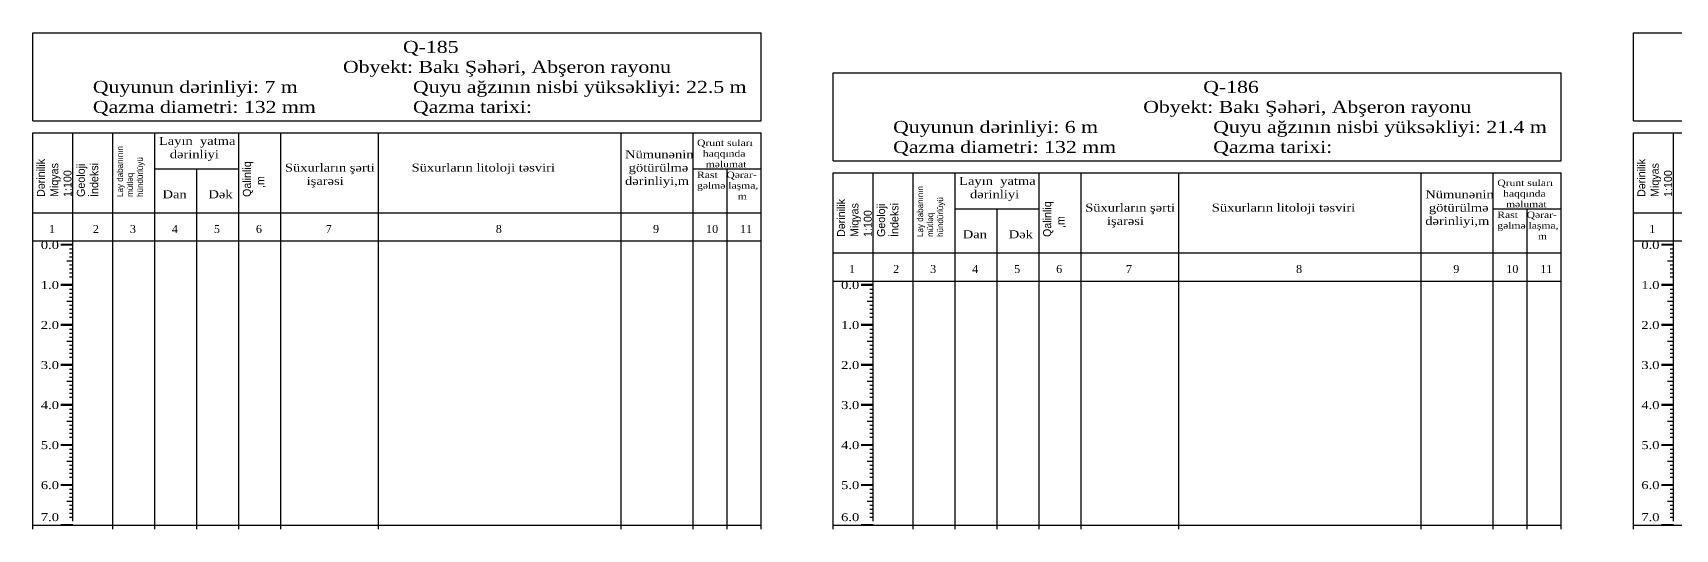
# Model space of a CAD drawing. Header units: metres. Extents: x -12 to 2972, y -44 to 382.
# Drawn here: x 2190 to 2600.4, y 258 to 382 of the extents above; entities that cross this region are included whole.
import ezdxf

# ---------------------------------------------------------------- set-up
doc = ezdxf.new("R2010")
doc.units = ezdxf.units.M
doc.styles.add('Times New Roman', font='Times New Roman')
doc.styles.add('Times New Roman_Bold', font='Times New Roman', dxfattribs={"width": 1.2})

msp = doc.modelspace()

# ---------------------------------------------------------------- linework, layer by layer
at = {"color": 7}
for p, q in [((2190, 382), (2372, 382)), ((2190, 360), (2190, 382)), ((2372, 360), (2372, 382)), ((2590, 382), (2772, 382)), ((2590, 360), (2590, 382)), ((2390, 372), (2572, 372)), ((2390, 350), (2390, 372)), ((2572, 350), (2572, 372)), ((2190, 360), (2372, 360)), ((2590, 360), (2772, 360)), ((2190, 357), (2372, 357)), ((2190, 258), (2190, 357)), ((2200, 330), (2200, 357)), ((2210, 258), (2210, 357)), ((2220.5, 258), (2220.5, 357)), ((2241.5, 258), (2241.5, 357)), ((2252, 258), (2252, 357)), ((2276.4, 258), (2276.4, 357)), ((2337, 258), (2337, 357)), ((2355, 258), (2355, 357)), ((2372, 259), (2372, 357)), ((2372, 258), (2372, 357)), ((2590, 357), (2772, 357)), ((2590, 258), (2590, 357)), ((2600, 330), (2600, 357)), ((2390, 350), (2572, 350)), ((2220.5, 348), (2241.5, 348)), ((2231, 258), (2231, 348)), ((2355, 348), (2372, 348)), ((2363.5, 258), (2363.5, 348)), ((2390, 347), (2572, 347)), ((2390, 258), (2390, 347)), ((2400, 320), (2400, 347)), ((2410, 258), (2410, 347)), ((2420.5, 258), (2420.5, 347)), ((2441.5, 258), (2441.5, 347)), ((2452, 258), (2452, 347)), ((2476.4, 258), (2476.4, 347)), ((2537, 258), (2537, 347)), ((2555, 258), (2555, 347)), ((2572, 259), (2572, 347)), ((2572, 258), (2572, 347)), ((2190, 337), (2372, 337)), ((2420.5, 338), (2441.5, 338)), ((2431, 258), (2431, 338)), ((2555, 338), (2572, 338)), ((2563.5, 258), (2563.5, 338)), ((2590, 337), (2772, 337)), ((2190, 330), (2372, 330)), ((2590, 330), (2772, 330)), ((2390, 327), (2572, 327)), ((2390, 320), (2572, 320)), ((2190, 259), (2372, 259)), ((2390, 259), (2572, 259)), ((2590, 259), (2772, 259))]:
    msp.add_line(p, q, dxfattribs=at)
for p, q in [((2197, 329.19), (2200, 329.19)), ((2197, 329.18), (2200, 329.18)), ((2197, 329.17), (2200, 329.17)), ((2197, 329.16), (2200, 329.16)), ((2197, 329.15), (2200, 329.15)), ((2197, 329.14), (2200, 329.14)), ((2197, 329.13), (2200, 329.13)), ((2197, 329.12), (2200, 329.12)), ((2197, 329.11), (2200, 329.11)), ((2197, 329.1), (2200, 329.1)), ((2197, 329.09), (2200, 329.09)), ((2197, 329.08), (2200, 329.08)), ((2197, 329.07), (2200, 329.07)), ((2197, 329.06), (2200, 329.06)), ((2197, 329.05), (2200, 329.05)), ((2197, 329.04), (2200, 329.04)), ((2197, 329.03), (2200, 329.03)), ((2197, 329.02), (2200, 329.02)), ((2197, 329.01), (2200, 329.01)), ((2197, 329), (2200, 329)), ((2199.2, 329), (2200, 329)), ((2200, 260), (2200, 330)), ((2597, 329.19), (2600, 329.19)), ((2597, 329.18), (2600, 329.18)), ((2597, 329.17), (2600, 329.17)), ((2597, 329.16), (2600, 329.16)), ((2597, 329.15), (2600, 329.15)), ((2597, 329.14), (2600, 329.14)), ((2597, 329.13), (2600, 329.13)), ((2597, 329.12), (2600, 329.12)), ((2597, 329.11), (2600, 329.11)), ((2597, 329.1), (2600, 329.1)), ((2597, 329.09), (2600, 329.09)), ((2597, 329.08), (2600, 329.08)), ((2597, 329.07), (2600, 329.07)), ((2597, 329.06), (2600, 329.06)), ((2597, 329.05), (2600, 329.05)), ((2597, 329.04), (2600, 329.04)), ((2597, 329.03), (2600, 329.03)), ((2597, 329.02), (2600, 329.02)), ((2597, 329.01), (2600, 329.01)), ((2597, 329), (2600, 329)), ((2599.2, 329), (2600, 329)), ((2600, 260), (2600, 330)), ((2198.5, 325), (2200, 325)), ((2199.2, 328), (2200, 328)), ((2199.2, 327), (2200, 327)), ((2199.2, 326), (2200, 326)), ((2598.5, 325), (2600, 325)), ((2599.2, 328), (2600, 328)), ((2599.2, 327), (2600, 327)), ((2599.2, 326), (2600, 326)), ((2199.2, 324), (2200, 324)), ((2199.2, 323), (2200, 323)), ((2199.2, 322), (2200, 322)), ((2199.2, 321), (2200, 321)), ((2599.2, 324), (2600, 324)), ((2599.2, 323), (2600, 323)), ((2599.2, 322), (2600, 322)), ((2599.2, 321), (2600, 321)), ((2197, 319.19), (2200, 319.19)), ((2197, 319.18), (2200, 319.18)), ((2197, 319.17), (2200, 319.17)), ((2197, 319.16), (2200, 319.16)), ((2197, 319.15), (2200, 319.15)), ((2197, 319.14), (2200, 319.14)), ((2197, 319.13), (2200, 319.13)), ((2197, 319.12), (2200, 319.12)), ((2197, 319.11), (2200, 319.11)), ((2197, 319.1), (2200, 319.1)), ((2197, 319.09), (2200, 319.09)), ((2197, 319.08), (2200, 319.08)), ((2197, 319.07), (2200, 319.07)), ((2197, 319.06), (2200, 319.06)), ((2197, 319.05), (2200, 319.05)), ((2197, 319.04), (2200, 319.04)), ((2197, 319.03), (2200, 319.03)), ((2197, 319.02), (2200, 319.02)), ((2197, 319.01), (2200, 319.01)), ((2197, 319), (2200, 319)), ((2199.2, 319), (2200, 319)), ((2199.2, 318), (2200, 318)), ((2199.2, 317), (2200, 317)), ((2397, 319.19), (2400, 319.19)), ((2397, 319.18), (2400, 319.18)), ((2397, 319.17), (2400, 319.17)), ((2397, 319.16), (2400, 319.16)), ((2397, 319.15), (2400, 319.15)), ((2397, 319.14), (2400, 319.14)), ((2397, 319.13), (2400, 319.13)), ((2397, 319.12), (2400, 319.12)), ((2397, 319.11), (2400, 319.11)), ((2397, 319.1), (2400, 319.1)), ((2397, 319.09), (2400, 319.09)), ((2397, 319.08), (2400, 319.08)), ((2397, 319.07), (2400, 319.07)), ((2397, 319.06), (2400, 319.06)), ((2397, 319.05), (2400, 319.05)), ((2397, 319.04), (2400, 319.04)), ((2397, 319.03), (2400, 319.03)), ((2397, 319.02), (2400, 319.02)), ((2397, 319.01), (2400, 319.01)), ((2397, 319), (2400, 319)), ((2399.2, 319), (2400, 319)), ((2399.2, 318), (2400, 318)), ((2399.2, 317), (2400, 317)), ((2400, 260), (2400, 320)), ((2597, 319.19), (2600, 319.19)), ((2597, 319.18), (2600, 319.18)), ((2597, 319.17), (2600, 319.17)), ((2597, 319.16), (2600, 319.16)), ((2597, 319.15), (2600, 319.15)), ((2597, 319.14), (2600, 319.14)), ((2597, 319.13), (2600, 319.13)), ((2597, 319.12), (2600, 319.12)), ((2597, 319.11), (2600, 319.11)), ((2597, 319.1), (2600, 319.1)), ((2597, 319.09), (2600, 319.09)), ((2597, 319.08), (2600, 319.08)), ((2597, 319.07), (2600, 319.07)), ((2597, 319.06), (2600, 319.06)), ((2597, 319.05), (2600, 319.05)), ((2597, 319.04), (2600, 319.04)), ((2597, 319.03), (2600, 319.03)), ((2597, 319.02), (2600, 319.02)), ((2597, 319.01), (2600, 319.01)), ((2597, 319), (2600, 319)), ((2599.2, 319), (2600, 319)), ((2599.2, 318), (2600, 318)), ((2599.2, 317), (2600, 317)), ((2198.5, 315), (2200, 315)), ((2199.2, 316), (2200, 316)), ((2199.2, 314), (2200, 314)), ((2199.2, 313), (2200, 313)), ((2199.2, 312), (2200, 312)), ((2398.5, 315), (2400, 315)), ((2399.2, 316), (2400, 316)), ((2399.2, 314), (2400, 314)), ((2399.2, 313), (2400, 313)), ((2399.2, 312), (2400, 312)), ((2598.5, 315), (2600, 315)), ((2599.2, 316), (2600, 316)), ((2599.2, 314), (2600, 314)), ((2599.2, 313), (2600, 313)), ((2599.2, 312), (2600, 312)), ((2197, 309.19), (2200, 309.19)), ((2197, 309.18), (2200, 309.18)), ((2197, 309.17), (2200, 309.17)), ((2197, 309.16), (2200, 309.16)), ((2197, 309.15), (2200, 309.15)), ((2197, 309.14), (2200, 309.14)), ((2197, 309.13), (2200, 309.13)), ((2197, 309.12), (2200, 309.12)), ((2197, 309.11), (2200, 309.11)), ((2197, 309.1), (2200, 309.1)), ((2197, 309.09), (2200, 309.09)), ((2197, 309.08), (2200, 309.08)), ((2197, 309.07), (2200, 309.07)), ((2197, 309.06), (2200, 309.06)), ((2197, 309.05), (2200, 309.05)), ((2197, 309.04), (2200, 309.04)), ((2197, 309.03), (2200, 309.03)), ((2197, 309.02), (2200, 309.02)), ((2197, 309.01), (2200, 309.01)), ((2197, 309), (2200, 309)), ((2199.2, 311), (2200, 311)), ((2199.2, 309), (2200, 309)), ((2199.2, 308), (2200, 308)), ((2397, 309.19), (2400, 309.19)), ((2397, 309.18), (2400, 309.18)), ((2397, 309.17), (2400, 309.17)), ((2397, 309.16), (2400, 309.16)), ((2397, 309.15), (2400, 309.15)), ((2397, 309.14), (2400, 309.14)), ((2397, 309.13), (2400, 309.13)), ((2397, 309.12), (2400, 309.12)), ((2397, 309.11), (2400, 309.11)), ((2397, 309.1), (2400, 309.1)), ((2397, 309.09), (2400, 309.09)), ((2397, 309.08), (2400, 309.08)), ((2397, 309.07), (2400, 309.07)), ((2397, 309.06), (2400, 309.06)), ((2397, 309.05), (2400, 309.05)), ((2397, 309.04), (2400, 309.04)), ((2397, 309.03), (2400, 309.03)), ((2397, 309.02), (2400, 309.02)), ((2397, 309.01), (2400, 309.01)), ((2397, 309), (2400, 309)), ((2399.2, 311), (2400, 311)), ((2399.2, 309), (2400, 309)), ((2399.2, 308), (2400, 308)), ((2597, 309.19), (2600, 309.19)), ((2597, 309.18), (2600, 309.18)), ((2597, 309.17), (2600, 309.17)), ((2597, 309.16), (2600, 309.16)), ((2597, 309.15), (2600, 309.15)), ((2597, 309.14), (2600, 309.14)), ((2597, 309.13), (2600, 309.13)), ((2597, 309.12), (2600, 309.12)), ((2597, 309.11), (2600, 309.11)), ((2597, 309.1), (2600, 309.1)), ((2597, 309.09), (2600, 309.09)), ((2597, 309.08), (2600, 309.08)), ((2597, 309.07), (2600, 309.07)), ((2597, 309.06), (2600, 309.06)), ((2597, 309.05), (2600, 309.05)), ((2597, 309.04), (2600, 309.04)), ((2597, 309.03), (2600, 309.03)), ((2597, 309.02), (2600, 309.02)), ((2597, 309.01), (2600, 309.01)), ((2597, 309), (2600, 309)), ((2599.2, 311), (2600, 311)), ((2599.2, 309), (2600, 309)), ((2599.2, 308), (2600, 308)), ((2198.5, 305), (2200, 305)), ((2199.2, 307), (2200, 307)), ((2199.2, 306), (2200, 306)), ((2199.2, 304), (2200, 304)), ((2398.5, 305), (2400, 305)), ((2399.2, 307), (2400, 307)), ((2399.2, 306), (2400, 306)), ((2399.2, 304), (2400, 304)), ((2598.5, 305), (2600, 305)), ((2599.2, 307), (2600, 307)), ((2599.2, 306), (2600, 306)), ((2599.2, 304), (2600, 304)), ((2199.2, 303), (2200, 303)), ((2199.2, 302), (2200, 302)), ((2199.2, 301), (2200, 301)), ((2399.2, 303), (2400, 303)), ((2399.2, 302), (2400, 302)), ((2399.2, 301), (2400, 301)), ((2599.2, 303), (2600, 303)), ((2599.2, 302), (2600, 302)), ((2599.2, 301), (2600, 301)), ((2197, 299.19), (2200, 299.19)), ((2197, 299.18), (2200, 299.18)), ((2197, 299.17), (2200, 299.17)), ((2197, 299.16), (2200, 299.16)), ((2197, 299.15), (2200, 299.15)), ((2197, 299.14), (2200, 299.14)), ((2197, 299.13), (2200, 299.13)), ((2197, 299.12), (2200, 299.12)), ((2197, 299.11), (2200, 299.11)), ((2197, 299.1), (2200, 299.1)), ((2197, 299.09), (2200, 299.09)), ((2197, 299.08), (2200, 299.08)), ((2197, 299.07), (2200, 299.07)), ((2197, 299.06), (2200, 299.06)), ((2197, 299.05), (2200, 299.05)), ((2197, 299.04), (2200, 299.04)), ((2197, 299.03), (2200, 299.03)), ((2197, 299.02), (2200, 299.02)), ((2197, 299.01), (2200, 299.01)), ((2197, 299), (2200, 299)), ((2199.2, 299), (2200, 299)), ((2199.2, 298), (2200, 298)), ((2199.2, 297), (2200, 297)), ((2199.2, 296), (2200, 296)), ((2397, 299.19), (2400, 299.19)), ((2397, 299.18), (2400, 299.18)), ((2397, 299.17), (2400, 299.17)), ((2397, 299.16), (2400, 299.16)), ((2397, 299.15), (2400, 299.15)), ((2397, 299.14), (2400, 299.14)), ((2397, 299.13), (2400, 299.13)), ((2397, 299.12), (2400, 299.12)), ((2397, 299.11), (2400, 299.11)), ((2397, 299.1), (2400, 299.1)), ((2397, 299.09), (2400, 299.09)), ((2397, 299.08), (2400, 299.08)), ((2397, 299.07), (2400, 299.07)), ((2397, 299.06), (2400, 299.06)), ((2397, 299.05), (2400, 299.05)), ((2397, 299.04), (2400, 299.04)), ((2397, 299.03), (2400, 299.03)), ((2397, 299.02), (2400, 299.02)), ((2397, 299.01), (2400, 299.01)), ((2397, 299), (2400, 299)), ((2399.2, 299), (2400, 299)), ((2399.2, 298), (2400, 298)), ((2399.2, 297), (2400, 297)), ((2399.2, 296), (2400, 296)), ((2597, 299.19), (2600, 299.19)), ((2597, 299.18), (2600, 299.18)), ((2597, 299.17), (2600, 299.17)), ((2597, 299.16), (2600, 299.16)), ((2597, 299.15), (2600, 299.15)), ((2597, 299.14), (2600, 299.14)), ((2597, 299.13), (2600, 299.13)), ((2597, 299.12), (2600, 299.12)), ((2597, 299.11), (2600, 299.11)), ((2597, 299.1), (2600, 299.1)), ((2597, 299.09), (2600, 299.09)), ((2597, 299.08), (2600, 299.08)), ((2597, 299.07), (2600, 299.07)), ((2597, 299.06), (2600, 299.06)), ((2597, 299.05), (2600, 299.05)), ((2597, 299.04), (2600, 299.04)), ((2597, 299.03), (2600, 299.03)), ((2597, 299.02), (2600, 299.02)), ((2597, 299.01), (2600, 299.01)), ((2597, 299), (2600, 299)), ((2599.2, 299), (2600, 299)), ((2599.2, 298), (2600, 298)), ((2599.2, 297), (2600, 297)), ((2599.2, 296), (2600, 296)), ((2198.5, 295), (2200, 295)), ((2199.2, 294), (2200, 294)), ((2199.2, 293), (2200, 293)), ((2199.2, 292), (2200, 292)), ((2398.5, 295), (2400, 295)), ((2399.2, 294), (2400, 294)), ((2399.2, 293), (2400, 293)), ((2399.2, 292), (2400, 292)), ((2598.5, 295), (2600, 295)), ((2599.2, 294), (2600, 294)), ((2599.2, 293), (2600, 293)), ((2599.2, 292), (2600, 292)), ((2197, 289.19), (2200, 289.19)), ((2197, 289.18), (2200, 289.18)), ((2197, 289.17), (2200, 289.17)), ((2197, 289.16), (2200, 289.16)), ((2197, 289.15), (2200, 289.15)), ((2197, 289.14), (2200, 289.14)), ((2197, 289.13), (2200, 289.13)), ((2197, 289.12), (2200, 289.12)), ((2197, 289.11), (2200, 289.11)), ((2197, 289.1), (2200, 289.1)), ((2197, 289.09), (2200, 289.09)), ((2197, 289.08), (2200, 289.08)), ((2197, 289.07), (2200, 289.07)), ((2197, 289.06), (2200, 289.06)), ((2197, 289.05), (2200, 289.05)), ((2197, 289.04), (2200, 289.04)), ((2197, 289.03), (2200, 289.03)), ((2197, 289.02), (2200, 289.02)), ((2197, 289.01), (2200, 289.01)), ((2197, 289), (2200, 289)), ((2199.2, 291), (2200, 291)), ((2199.2, 289), (2200, 289)), ((2199.2, 288), (2200, 288)), ((2397, 289.19), (2400, 289.19)), ((2397, 289.18), (2400, 289.18)), ((2397, 289.17), (2400, 289.17)), ((2397, 289.16), (2400, 289.16)), ((2397, 289.15), (2400, 289.15)), ((2397, 289.14), (2400, 289.14)), ((2397, 289.13), (2400, 289.13)), ((2397, 289.12), (2400, 289.12)), ((2397, 289.11), (2400, 289.11)), ((2397, 289.1), (2400, 289.1)), ((2397, 289.09), (2400, 289.09)), ((2397, 289.08), (2400, 289.08)), ((2397, 289.07), (2400, 289.07)), ((2397, 289.06), (2400, 289.06)), ((2397, 289.05), (2400, 289.05)), ((2397, 289.04), (2400, 289.04)), ((2397, 289.03), (2400, 289.03)), ((2397, 289.02), (2400, 289.02)), ((2397, 289.01), (2400, 289.01)), ((2397, 289), (2400, 289)), ((2399.2, 291), (2400, 291)), ((2399.2, 289), (2400, 289)), ((2399.2, 288), (2400, 288)), ((2597, 289.19), (2600, 289.19)), ((2597, 289.18), (2600, 289.18)), ((2597, 289.17), (2600, 289.17)), ((2597, 289.16), (2600, 289.16)), ((2597, 289.15), (2600, 289.15)), ((2597, 289.14), (2600, 289.14)), ((2597, 289.13), (2600, 289.13)), ((2597, 289.12), (2600, 289.12)), ((2597, 289.11), (2600, 289.11)), ((2597, 289.1), (2600, 289.1)), ((2597, 289.09), (2600, 289.09)), ((2597, 289.08), (2600, 289.08)), ((2597, 289.07), (2600, 289.07)), ((2597, 289.06), (2600, 289.06)), ((2597, 289.05), (2600, 289.05)), ((2597, 289.04), (2600, 289.04)), ((2597, 289.03), (2600, 289.03)), ((2597, 289.02), (2600, 289.02)), ((2597, 289.01), (2600, 289.01)), ((2597, 289), (2600, 289)), ((2599.2, 291), (2600, 291)), ((2599.2, 289), (2600, 289)), ((2599.2, 288), (2600, 288)), ((2198.5, 285), (2200, 285)), ((2199.2, 287), (2200, 287)), ((2199.2, 286), (2200, 286)), ((2199.2, 284), (2200, 284)), ((2398.5, 285), (2400, 285)), ((2399.2, 287), (2400, 287)), ((2399.2, 286), (2400, 286)), ((2399.2, 284), (2400, 284)), ((2598.5, 285), (2600, 285)), ((2599.2, 287), (2600, 287)), ((2599.2, 286), (2600, 286)), ((2599.2, 284), (2600, 284)), ((2197, 279.19), (2200, 279.19)), ((2197, 279.18), (2200, 279.18)), ((2197, 279.17), (2200, 279.17)), ((2197, 279.16), (2200, 279.16)), ((2197, 279.15), (2200, 279.15)), ((2197, 279.14), (2200, 279.14)), ((2197, 279.13), (2200, 279.13)), ((2197, 279.12), (2200, 279.12)), ((2197, 279.11), (2200, 279.11)), ((2199.2, 283), (2200, 283)), ((2199.2, 282), (2200, 282)), ((2199.2, 281), (2200, 281)), ((2397, 279.19), (2400, 279.19)), ((2397, 279.18), (2400, 279.18)), ((2397, 279.17), (2400, 279.17)), ((2397, 279.16), (2400, 279.16)), ((2397, 279.15), (2400, 279.15)), ((2397, 279.14), (2400, 279.14)), ((2397, 279.13), (2400, 279.13)), ((2397, 279.12), (2400, 279.12)), ((2397, 279.11), (2400, 279.11)), ((2399.2, 283), (2400, 283)), ((2399.2, 282), (2400, 282)), ((2399.2, 281), (2400, 281)), ((2597, 279.19), (2600, 279.19)), ((2597, 279.18), (2600, 279.18)), ((2597, 279.17), (2600, 279.17)), ((2597, 279.16), (2600, 279.16)), ((2597, 279.15), (2600, 279.15)), ((2597, 279.14), (2600, 279.14)), ((2597, 279.13), (2600, 279.13)), ((2597, 279.12), (2600, 279.12)), ((2597, 279.11), (2600, 279.11)), ((2599.2, 283), (2600, 283)), ((2599.2, 282), (2600, 282)), ((2599.2, 281), (2600, 281)), ((2197, 279.1), (2200, 279.1)), ((2197, 279.09), (2200, 279.09)), ((2197, 279.08), (2200, 279.08)), ((2197, 279.07), (2200, 279.07)), ((2197, 279.06), (2200, 279.06)), ((2197, 279.05), (2200, 279.05)), ((2197, 279.04), (2200, 279.04)), ((2197, 279.03), (2200, 279.03)), ((2197, 279.02), (2200, 279.02)), ((2197, 279.01), (2200, 279.01)), ((2197, 279), (2200, 279)), ((2198.5, 275), (2200, 275)), ((2199.2, 279), (2200, 279)), ((2199.2, 278), (2200, 278)), ((2199.2, 277), (2200, 277)), ((2199.2, 276), (2200, 276)), ((2397, 279.1), (2400, 279.1)), ((2397, 279.09), (2400, 279.09)), ((2397, 279.08), (2400, 279.08)), ((2397, 279.07), (2400, 279.07)), ((2397, 279.06), (2400, 279.06)), ((2397, 279.05), (2400, 279.05)), ((2397, 279.04), (2400, 279.04)), ((2397, 279.03), (2400, 279.03)), ((2397, 279.02), (2400, 279.02)), ((2397, 279.01), (2400, 279.01)), ((2397, 279), (2400, 279)), ((2398.5, 275), (2400, 275)), ((2399.2, 279), (2400, 279)), ((2399.2, 278), (2400, 278)), ((2399.2, 277), (2400, 277)), ((2399.2, 276), (2400, 276)), ((2597, 279.1), (2600, 279.1)), ((2597, 279.09), (2600, 279.09)), ((2597, 279.08), (2600, 279.08)), ((2597, 279.07), (2600, 279.07)), ((2597, 279.06), (2600, 279.06)), ((2597, 279.05), (2600, 279.05)), ((2597, 279.04), (2600, 279.04)), ((2597, 279.03), (2600, 279.03)), ((2597, 279.02), (2600, 279.02)), ((2597, 279.01), (2600, 279.01)), ((2597, 279), (2600, 279)), ((2598.5, 275), (2600, 275)), ((2599.2, 279), (2600, 279)), ((2599.2, 278), (2600, 278)), ((2599.2, 277), (2600, 277)), ((2599.2, 276), (2600, 276)), ((2199.2, 274), (2200, 274)), ((2199.2, 273), (2200, 273)), ((2199.2, 272), (2200, 272)), ((2199.2, 271), (2200, 271)), ((2399.2, 274), (2400, 274)), ((2399.2, 273), (2400, 273)), ((2399.2, 272), (2400, 272)), ((2399.2, 271), (2400, 271)), ((2599.2, 274), (2600, 274)), ((2599.2, 273), (2600, 273)), ((2599.2, 272), (2600, 272)), ((2599.2, 271), (2600, 271)), ((2197, 269.19), (2200, 269.19)), ((2197, 269.18), (2200, 269.18)), ((2197, 269.17), (2200, 269.17)), ((2197, 269.16), (2200, 269.16)), ((2197, 269.15), (2200, 269.15)), ((2197, 269.14), (2200, 269.14)), ((2197, 269.13), (2200, 269.13)), ((2197, 269.12), (2200, 269.12)), ((2197, 269.11), (2200, 269.11)), ((2197, 269.1), (2200, 269.1)), ((2197, 269.09), (2200, 269.09)), ((2197, 269.08), (2200, 269.08)), ((2197, 269.07), (2200, 269.07)), ((2197, 269.06), (2200, 269.06)), ((2197, 269.05), (2200, 269.05)), ((2197, 269.04), (2200, 269.04)), ((2197, 269.03), (2200, 269.03)), ((2197, 269.02), (2200, 269.02)), ((2197, 269.01), (2200, 269.01)), ((2197, 269), (2200, 269)), ((2199.2, 269), (2200, 269)), ((2199.2, 268), (2200, 268)), ((2199.2, 267), (2200, 267)), ((2397, 269.19), (2400, 269.19)), ((2397, 269.18), (2400, 269.18)), ((2397, 269.17), (2400, 269.17)), ((2397, 269.16), (2400, 269.16)), ((2397, 269.15), (2400, 269.15)), ((2397, 269.14), (2400, 269.14)), ((2397, 269.13), (2400, 269.13)), ((2397, 269.12), (2400, 269.12)), ((2397, 269.11), (2400, 269.11)), ((2397, 269.1), (2400, 269.1)), ((2397, 269.09), (2400, 269.09)), ((2397, 269.08), (2400, 269.08)), ((2397, 269.07), (2400, 269.07)), ((2397, 269.06), (2400, 269.06)), ((2397, 269.05), (2400, 269.05)), ((2397, 269.04), (2400, 269.04)), ((2397, 269.03), (2400, 269.03)), ((2397, 269.02), (2400, 269.02)), ((2397, 269.01), (2400, 269.01)), ((2397, 269), (2400, 269)), ((2399.2, 269), (2400, 269)), ((2399.2, 268), (2400, 268)), ((2399.2, 267), (2400, 267)), ((2597, 269.19), (2600, 269.19)), ((2597, 269.18), (2600, 269.18)), ((2597, 269.17), (2600, 269.17)), ((2597, 269.16), (2600, 269.16)), ((2597, 269.15), (2600, 269.15)), ((2597, 269.14), (2600, 269.14)), ((2597, 269.13), (2600, 269.13)), ((2597, 269.12), (2600, 269.12)), ((2597, 269.11), (2600, 269.11)), ((2597, 269.1), (2600, 269.1)), ((2597, 269.09), (2600, 269.09)), ((2597, 269.08), (2600, 269.08)), ((2597, 269.07), (2600, 269.07)), ((2597, 269.06), (2600, 269.06)), ((2597, 269.05), (2600, 269.05)), ((2597, 269.04), (2600, 269.04)), ((2597, 269.03), (2600, 269.03)), ((2597, 269.02), (2600, 269.02)), ((2597, 269.01), (2600, 269.01)), ((2597, 269), (2600, 269)), ((2599.2, 269), (2600, 269)), ((2599.2, 268), (2600, 268)), ((2599.2, 267), (2600, 267)), ((2198.5, 265), (2200, 265)), ((2199.2, 266), (2200, 266)), ((2199.2, 264), (2200, 264)), ((2199.2, 263), (2200, 263)), ((2398.5, 265), (2400, 265)), ((2399.2, 266), (2400, 266)), ((2399.2, 264), (2400, 264)), ((2399.2, 263), (2400, 263)), ((2598.5, 265), (2600, 265)), ((2599.2, 266), (2600, 266)), ((2599.2, 264), (2600, 264)), ((2599.2, 263), (2600, 263)), ((2197, 259.19), (2200, 259.19)), ((2197, 259.18), (2200, 259.18)), ((2197, 259.17), (2200, 259.17)), ((2197, 259.16), (2200, 259.16)), ((2197, 259.15), (2200, 259.15)), ((2197, 259.14), (2200, 259.14)), ((2197, 259.13), (2200, 259.13)), ((2197, 259.12), (2200, 259.12)), ((2197, 259.11), (2200, 259.11)), ((2197, 259.1), (2200, 259.1)), ((2197, 259.09), (2200, 259.09)), ((2197, 259.08), (2200, 259.08)), ((2197, 259.07), (2200, 259.07)), ((2197, 259.06), (2200, 259.06)), ((2197, 259.05), (2200, 259.05)), ((2197, 259.04), (2200, 259.04)), ((2197, 259.03), (2200, 259.03)), ((2197, 259.02), (2200, 259.02)), ((2197, 259.01), (2200, 259.01)), ((2197, 259), (2200, 259)), ((2199.2, 262), (2200, 262)), ((2199.2, 261), (2200, 261)), ((2397, 259.19), (2400, 259.19)), ((2397, 259.18), (2400, 259.18)), ((2397, 259.17), (2400, 259.17)), ((2397, 259.16), (2400, 259.16)), ((2397, 259.15), (2400, 259.15)), ((2397, 259.14), (2400, 259.14)), ((2397, 259.13), (2400, 259.13)), ((2397, 259.12), (2400, 259.12)), ((2397, 259.11), (2400, 259.11)), ((2397, 259.1), (2400, 259.1)), ((2397, 259.09), (2400, 259.09)), ((2397, 259.08), (2400, 259.08)), ((2397, 259.07), (2400, 259.07)), ((2397, 259.06), (2400, 259.06)), ((2397, 259.05), (2400, 259.05)), ((2397, 259.04), (2400, 259.04)), ((2397, 259.03), (2400, 259.03)), ((2397, 259.02), (2400, 259.02)), ((2397, 259.01), (2400, 259.01)), ((2397, 259), (2400, 259)), ((2399.2, 262), (2400, 262)), ((2399.2, 261), (2400, 261)), ((2597, 259.19), (2600, 259.19)), ((2597, 259.18), (2600, 259.18)), ((2597, 259.17), (2600, 259.17)), ((2597, 259.16), (2600, 259.16)), ((2597, 259.15), (2600, 259.15)), ((2597, 259.14), (2600, 259.14)), ((2597, 259.13), (2600, 259.13)), ((2597, 259.12), (2600, 259.12)), ((2597, 259.11), (2600, 259.11)), ((2597, 259.1), (2600, 259.1)), ((2597, 259.09), (2600, 259.09)), ((2597, 259.08), (2600, 259.08)), ((2597, 259.07), (2600, 259.07)), ((2597, 259.06), (2600, 259.06)), ((2597, 259.05), (2600, 259.05)), ((2597, 259.04), (2600, 259.04)), ((2597, 259.03), (2600, 259.03)), ((2597, 259.02), (2600, 259.02)), ((2597, 259.01), (2600, 259.01)), ((2597, 259), (2600, 259)), ((2599.2, 262), (2600, 262)), ((2599.2, 261), (2600, 261))]:
    msp.add_line(p, q)

# ---------------------------------------------------------------- texts
at = {"attachment_point": 1}
for s, insert, char_height, style in [('Q-185', (2282.5, 380), 3, 'Times New Roman_Bold'), ('Obyekt: Bakı Şəhəri, Abşeron rayonu', (2267.5, 375), 3, 'Times New Roman_Bold'), ('Quyunun dərinliyi: 7 m', (2205, 370), 3, 'Times New Roman_Bold'), ('Quyu ağzının nisbi yüksəkliyi: 22.5 m', (2285, 370), 3, 'Times New Roman_Bold'), ('Q-186', (2482.5, 370), 3, 'Times New Roman_Bold'), ('Qazma diametri: 132 mm', (2205, 365), 3, 'Times New Roman_Bold'), ('Qazma tarixi:  ', (2285, 365), 3, 'Times New Roman_Bold'), ('Obyekt: Bakı Şəhəri, Abşeron rayonu', (2467.5, 365), 3, 'Times New Roman_Bold'), ('Quyunun dərinliyi: 6 m', (2405, 360), 3, 'Times New Roman_Bold'), ('Quyu ağzının nisbi yüksəkliyi: 21.4 m', (2485, 360), 3, 'Times New Roman_Bold'), ('Layın  yatma\\P   dərinliyi\\P \\P \\P Dan      Dək', (2221.5, 356), 2, 'Times New Roman_Bold'), (' \\PQrunt suları\\P  haqqında\\P   məlumat\\PRast   Qərar-\\Pgəlmə laşma,\\P              m ', (2356, 358), 1.6, 'Times New Roman_Bold'), ('Qazma diametri: 132 mm', (2405, 355), 3, 'Times New Roman_Bold'), ('Qazma tarixi:  ', (2485, 355), 3, 'Times New Roman_Bold'), ('\\P\\PSüxurların şərti\\P      işarəsi', (2253, 356), 2, 'Times New Roman_Bold'), ('\\P \\P        Süxurların litoloji təsviri', (2277.4, 356), 2, 'Times New Roman_Bold'), ('\\PNümunənin\\P götürülmə\\Pdərinliyi,m', (2338, 356), 2, 'Times New Roman_Bold'), ('Layın  yatma\\P   dərinliyi\\P \\P \\P Dan      Dək', (2421.5, 346), 2, 'Times New Roman_Bold'), (' \\PQrunt suları\\P  haqqında\\P   məlumat\\PRast   Qərar-\\Pgəlmə laşma,\\P              m ', (2556, 348), 1.6, 'Times New Roman_Bold'), ('\\PNümunənin\\P götürülmə\\Pdərinliyi,m', (2538, 346), 2, 'Times New Roman_Bold'), ('\\P\\PSüxurların şərti\\P      işarəsi', (2453, 346), 2, 'Times New Roman_Bold'), ('\\P \\P        Süxurların litoloji təsviri', (2477.4, 346), 2, 'Times New Roman_Bold'), ('1', (2194, 334), 2, 'Times New Roman'), ('2', (2205, 334), 2, 'Times New Roman'), ('3', (2214.25, 334), 2, 'Times New Roman'), ('4', (2224.75, 334), 2, 'Times New Roman'), ('5', (2235.25, 334), 2, 'Times New Roman'), ('6', (2245.75, 334), 2, 'Times New Roman'), ('7', (2263.2, 334), 2, 'Times New Roman'), ('8', (2305.7, 334), 2, 'Times New Roman'), ('9', (2345, 334), 2, 'Times New Roman'), ('10', (2358.25, 334), 2, 'Times New Roman'), ('11', (2366.75, 334), 2, 'Times New Roman'), ('1', (2594, 334), 2, 'Times New Roman'), ('0.0', (2192, 330), 2, 'Times New Roman_Bold'), ('0.0', (2592, 330), 2, 'Times New Roman_Bold'), ('1', (2394, 324), 2, 'Times New Roman'), ('2', (2405, 324), 2, 'Times New Roman'), ('3', (2414.25, 324), 2, 'Times New Roman'), ('4', (2424.75, 324), 2, 'Times New Roman'), ('5', (2435.25, 324), 2, 'Times New Roman'), ('6', (2445.75, 324), 2, 'Times New Roman'), ('7', (2463.2, 324), 2, 'Times New Roman'), ('8', (2505.7, 324), 2, 'Times New Roman'), ('9', (2545, 324), 2, 'Times New Roman'), ('10', (2558.25, 324), 2, 'Times New Roman'), ('11', (2566.75, 324), 2, 'Times New Roman'), ('1.0', (2192, 320), 2, 'Times New Roman_Bold'), ('0.0', (2392, 320), 2, 'Times New Roman_Bold'), ('1.0', (2592, 320), 2, 'Times New Roman_Bold'), ('2.0', (2192, 310), 2, 'Times New Roman_Bold'), ('1.0', (2392, 310), 2, 'Times New Roman_Bold'), ('2.0', (2592, 310), 2, 'Times New Roman_Bold'), ('3.0', (2192, 300), 2, 'Times New Roman_Bold'), ('2.0', (2392, 300), 2, 'Times New Roman_Bold'), ('3.0', (2592, 300), 2, 'Times New Roman_Bold'), ('4.0', (2192, 290), 2, 'Times New Roman_Bold'), ('3.0', (2392, 290), 2, 'Times New Roman_Bold'), ('4.0', (2592, 290), 2, 'Times New Roman_Bold'), ('5.0', (2192, 280), 2, 'Times New Roman_Bold'), ('4.0', (2392, 280), 2, 'Times New Roman_Bold'), ('5.0', (2592, 280), 2, 'Times New Roman_Bold'), ('6.0', (2192, 270), 2, 'Times New Roman_Bold'), ('5.0', (2392, 270), 2, 'Times New Roman_Bold'), ('6.0', (2592, 270), 2, 'Times New Roman_Bold'), ('7.0', (2192, 262), 2, 'Times New Roman_Bold'), ('6.0', (2392, 262), 2, 'Times New Roman_Bold'), ('7.0', (2592, 262), 2, 'Times New Roman_Bold')]:
    msp.add_mtext(s, dxfattribs=dict(at, insert=insert, char_height=char_height, style=style))
at = {"attachment_point": 1, "rotation": 90}
for s, insert, char_height in [('Lay dabanının\\Pmütləq\\Phündürlüyü', (2211, 341), 1.5), ('Dərinilik\\PMiqyas\\P1:100', (2191, 341), 2), ('Geoloji\\Pİndeksi', (2201, 341), 2), ('Qalinliq\\P   ,m', (2242.5, 341), 2), ('Dərinilik\\PMiqyas\\P1:100', (2591, 341), 2), ('Lay dabanının\\Pmütləq\\Phündürlüyü', (2411, 331), 1.5), ('Dərinilik\\PMiqyas\\P1:100', (2391, 331), 2), ('Geoloji\\Pİndeksi', (2401, 331), 2), ('Qalinliq\\P   ,m', (2442.5, 331), 2)]:
    msp.add_mtext(s, dxfattribs=dict(at, insert=insert, char_height=char_height))

doc.saveas('drawing.dxf')
